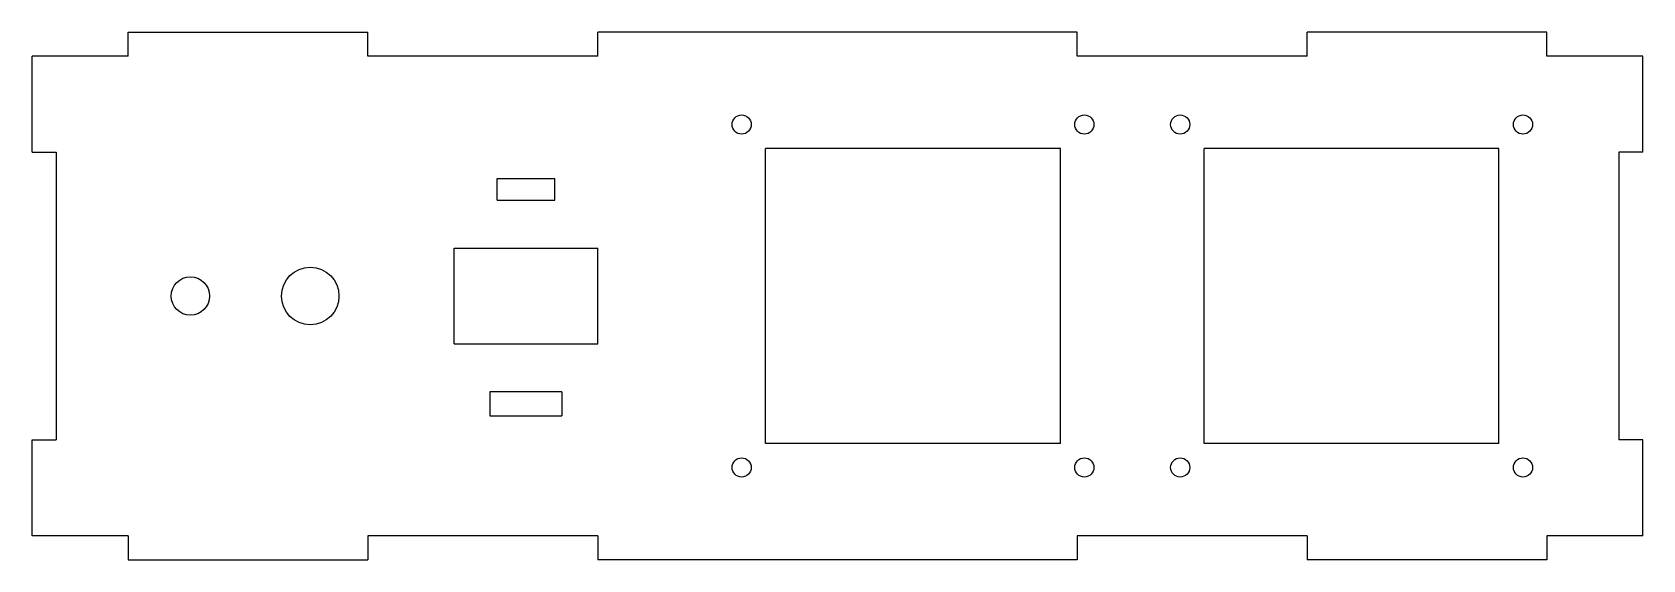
# Model space of a CAD drawing. Header units: millimetres. Extents: x -168 to 168, y -55 to 55.
import ezdxf

# ---------------------------------------------------------------- set-up
doc = ezdxf.new("R2010")
doc.units = ezdxf.units.MM

msp = doc.modelspace()

# ---------------------------------------------------------------- linework, layer by layer
at = {"color": 7, "linetype": 'Continuous', "lineweight": 25}
for p, q in [((-148, 50), (-148, 55)), ((-148, 55), (-98, 55)), ((-98, 50), (-98, 55)), ((50, 55), (-50, 55)), ((-50, 50), (-50, 55)), ((50, 50), (50, 55)), ((98, 50), (98, 55)), ((148, 55), (98, 55)), ((148, 50), (148, 55)), ((-168, 30), (-168, 50)), ((-148, 50), (-168, 50)), ((-50, 50), (-98, 50)), ((98, 50), (50, 50)), ((168, 50), (148, 50)), ((168, 30), (168, 50)), ((46.5, 30.75), (-15, 30.75)), ((-15, -30.75), (-15, 30.75)), ((46.5, -30.75), (46.5, 30.75)), ((138, 30.75), (76.5, 30.75)), ((76.5, -30.75), (76.5, 30.75)), ((138, -30.75), (138, 30.75)), ((-168, 30), (-163, 30)), ((-163, 30), (-163, -30)), ((163, 30), (163, -30)), ((168, 30), (163, 30)), ((-71, 24.5), (-59, 24.5)), ((-71, 20), (-71, 24.5)), ((-59, 20), (-59, 24.5)), ((-71, 20), (-59, 20)), ((-80, 10), (-50, 10)), ((-80, -10), (-80, 10)), ((-50, -10), (-50, 10)), ((-80, -10), (-50, -10)), ((-57.5, -20), (-72.5, -20)), ((-72.5, -20), (-72.5, -25)), ((-57.5, -20), (-57.5, -25)), ((-72.5, -25), (-57.5, -25)), ((-168, -50), (-168, -30)), ((-168, -30), (-163, -30)), ((168, -30), (163, -30)), ((168, -50), (168, -30)), ((46.5, -30.75), (-15, -30.75)), ((138, -30.75), (76.5, -30.75)), ((-148, -50), (-168, -50)), ((-148, -50), (-148, -55)), ((-98, -50), (-98, -55)), ((-50, -50), (-98, -50)), ((-50, -50), (-50, -55)), ((98, -50), (50, -50)), ((50, -50), (50, -55)), ((98, -50), (98, -55)), ((168, -50), (148, -50)), ((148, -50), (148, -55)), ((-148, -55), (-98, -55)), ((50, -55), (-50, -55)), ((148, -55), (98, -55))]:
    msp.add_line(p, q, dxfattribs=at)
for centre, radius in [((-20, 35.75), 2), ((51.5, 35.75), 2), ((71.5, 35.75), 2), ((143, 35.75), 2), ((-135, 0), 4), ((-110, 0), 6), ((-20, -35.75), 2), ((51.5, -35.75), 2), ((71.5, -35.75), 2), ((143, -35.75), 2)]:
    msp.add_circle(centre, radius, dxfattribs=at)

doc.saveas('drawing.dxf')
